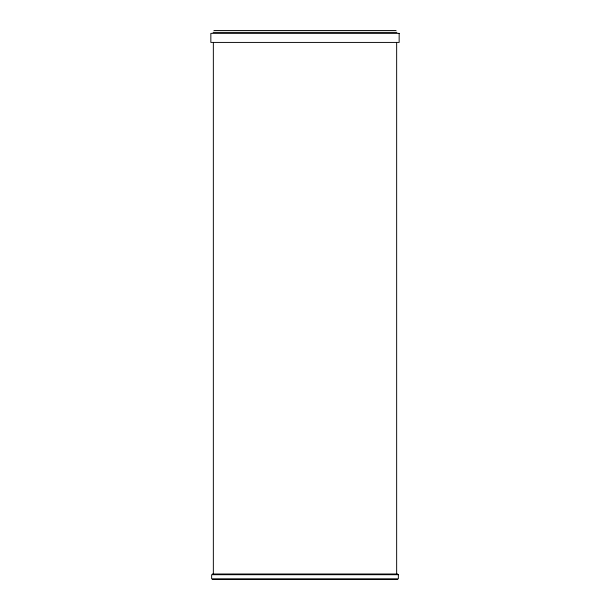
<?xml version="1.0" encoding="UTF-8"?>
<svg xmlns="http://www.w3.org/2000/svg" width="610" height="610" viewBox="0 0 610 610"><rect width="100%" height="100%" fill="white"/><g stroke="black" fill="none" stroke-linecap="round" stroke-linejoin="round"><path stroke-width="0.91" d="M213.904 30.5L396.096 30.5M213.073 32.345L396.927 32.345M212.333 574.01L397.667 574.01M212.333 579.5L397.667 579.5M396.653 43.074L396.653 574.01M213.347 43.074L213.347 574.01M399.154 33.367L210.846 33.367L210.846 42.418L399.154 42.418L399.154 33.367M398.353 574.696L211.647 574.696L211.647 578.814L398.353 578.814L398.353 574.696"/></g></svg>
